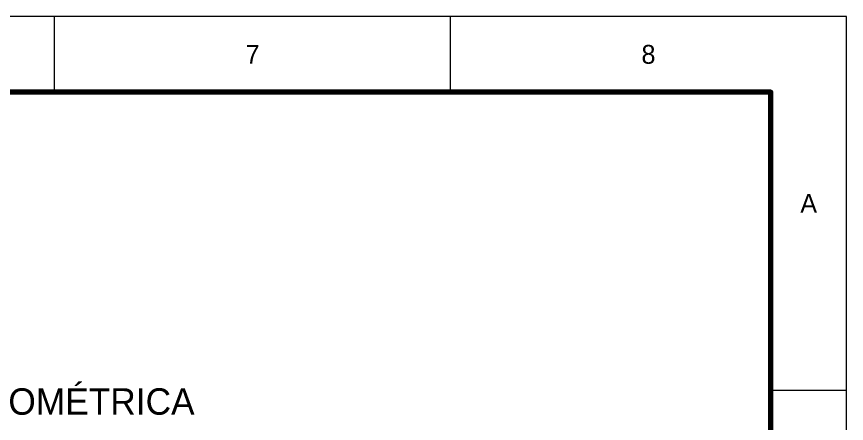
# Model space of a CAD drawing. Header units: millimetres. Extents: x 0 to 420, y 0 to 297.
# Drawn here: x 310 to 420, y 243.1 to 297 of the extents above; entities that cross this region are included whole.
import ezdxf
from ezdxf.enums import TextEntityAlignment as Align

# ---------------------------------------------------------------- set-up
doc = ezdxf.new("R2010")
doc.units = ezdxf.units.MM
for name, color, linetype, lineweight in [('FINA', 7, 'CONTINUOUS', 18), ('NORMA', 7, 'CONTINUOUS', 70), ('TEXTO', 7, 'CONTINUOUS', 25)]:
    doc.layers.add(name, color=color, linetype=linetype, lineweight=lineweight)

msp = doc.modelspace()

# ---------------------------------------------------------------- linework, layer by layer
at = {"layer": 'FINA'}
for p, q in [((315, 287), (315, 297)), ((367.5, 287), (367.5, 297)), ((410, 247.5), (420, 247.5))]:
    msp.add_line(p, q, dxfattribs=at)
msp.add_lwpolyline([(0, 0), (420, 0), (420, 297), (0, 297)], close=True, dxfattribs=at)
at = {"layer": 'NORMA'}
msp.add_lwpolyline([(20, 10), (410, 10), (410, 287), (20, 287)], close=True, dxfattribs=at)

# ---------------------------------------------------------------- texts
at = {"layer": 'TEXTO'}
for s, height, p in [('7', 2.5, (341.25, 292)), ('8', 2.5, (393.75, 292)), ('A', 2.5, (415, 272.25)), ('ISOMÉTRICA', 3.5, (319, 246))]:
    msp.add_text(s, height=height, dxfattribs=at).set_placement(p, align=Align.MIDDLE_CENTER)

doc.saveas('drawing.dxf')
